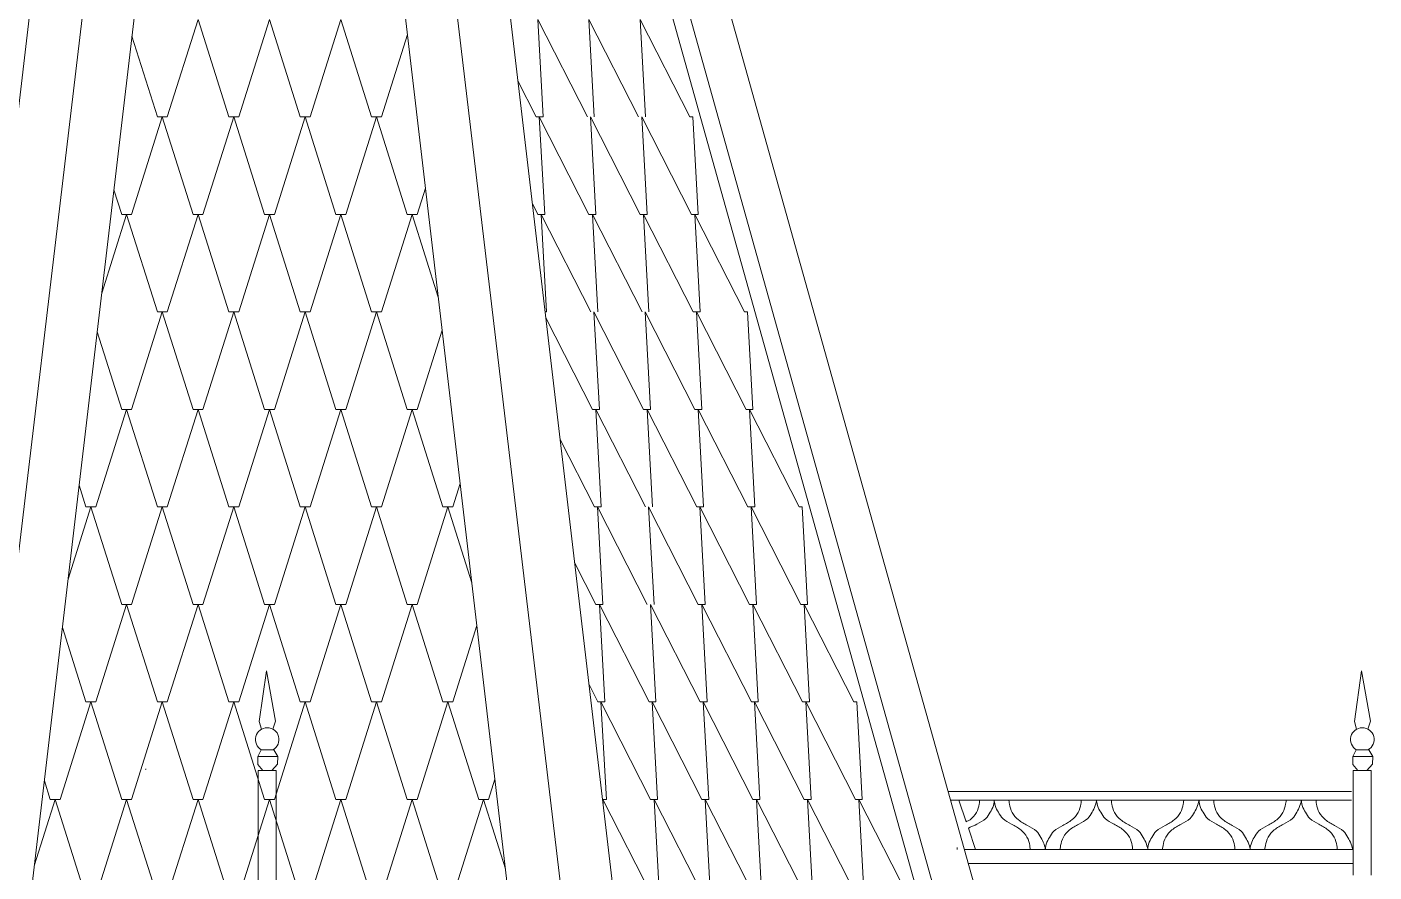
# Model space of a CAD drawing. Header units: millimetres. Extents: x 2399 to 111977, y 1313 to 59551.
# Drawn here: x 72743 to 75545, y 49552 to 51308 of the extents above; entities that cross this region are included whole.
import ezdxf

# ---------------------------------------------------------------- set-up
doc = ezdxf.new("R2010")
doc.units = ezdxf.units.MM
doc.layers.add('hatch1', color=7, linetype='Continuous', lineweight=20, true_color=0x6a6a6a)
doc.layers.add('main line', color=7, linetype='Continuous', lineweight=13)

msp = doc.modelspace()

# ---------------------------------------------------------------- linework, layer by layer
at = {"layer": 'hatch1', "color": 251, "linetype": 'Continuous', "lineweight": 20, "true_color": 0x6a6a6a}
for p, q in [((73099.0567, 51323.7863), (73035.1085, 51121.1367)), ((73099.0567, 51323.7863), (73163.0048, 51121.1367)), ((73247.5443, 51323.7863), (73183.5961, 51121.1367)), ((73247.5443, 51323.7863), (73311.4924, 51121.1367)), ((73396.0318, 51323.7863), (73332.0837, 51121.1367)), ((73396.0318, 51323.7863), (73459.98, 51121.1367)), ((73908.8932, 51121.1367), (73805.5955, 51323.7863)), ((73805.5955, 51323.7863), (73816.7723, 51121.1367)), ((74015.3325, 51121.1367), (73912.0348, 51323.7863)), ((73912.0348, 51323.7863), (73923.2116, 51121.1367)), ((74018.4741, 51323.7863), (74029.651, 51121.1367)), ((74121.7718, 51121.1367), (74018.4741, 51323.7863)), ((72961.6702, 51288.6074), (73014.5172, 51121.1367)), ((73534.5806, 51292.2906), (73480.5713, 51121.1367)), ((73802.4538, 51121.1367), (73764.2096, 51196.1643)), ((73024.8129, 51121.1367), (72960.8647, 50918.487)), ((73014.5172, 51121.1367), (73035.1085, 51121.1367)), ((73024.8129, 51121.1367), (73088.761, 50918.487)), ((73173.3005, 51121.1367), (73109.3523, 50918.487)), ((73163.0048, 51121.1367), (73183.5961, 51121.1367)), ((73173.3005, 51121.1367), (73237.2486, 50918.487)), ((73321.7881, 51121.1367), (73257.8399, 50918.487)), ((73311.4924, 51121.1367), (73332.0837, 51121.1367)), ((73321.7881, 51121.1367), (73385.7362, 50918.487)), ((73470.2756, 51121.1367), (73406.3275, 50918.487)), ((73459.98, 51121.1367), (73480.5713, 51121.1367)), ((73470.2756, 51121.1367), (73534.2238, 50918.487)), ((73802.4538, 51121.1367), (73816.7723, 51121.1367)), ((73912.13, 50918.487), (73808.8323, 51121.1367)), ((73808.8323, 51121.1367), (73820.0091, 50918.487)), ((74018.5693, 50918.487), (73915.2716, 51121.1367)), ((73915.2716, 51121.1367), (73926.4485, 50918.487)), ((74125.0086, 50918.487), (74021.711, 51121.1367)), ((74021.711, 51121.1367), (74032.8878, 50918.487)), ((74121.7718, 51121.1367), (74128.1503, 51121.1367)), ((74128.1503, 51121.1367), (74139.3271, 50918.487)), ((72924.1436, 50969.6019), (72940.2734, 50918.487)), ((73572.1072, 50973.2851), (73554.8151, 50918.487)), ((73805.6906, 50918.487), (73794.3313, 50940.7717)), ((72950.5691, 50918.487), (72898.8508, 50754.5934)), ((72940.2734, 50918.487), (72960.8647, 50918.487)), ((72950.5691, 50918.487), (73014.5172, 50715.8373)), ((73099.0567, 50918.487), (73035.1085, 50715.8373)), ((73088.761, 50918.487), (73109.3523, 50918.487)), ((73099.0567, 50918.487), (73163.0048, 50715.8373)), ((73247.5443, 50918.487), (73183.5961, 50715.8373)), ((73237.2486, 50918.487), (73257.8399, 50918.487)), ((73247.5443, 50918.487), (73311.4924, 50715.8373)), ((73396.0318, 50918.487), (73332.0837, 50715.8373)), ((73385.7362, 50918.487), (73406.3275, 50918.487)), ((73396.0318, 50918.487), (73459.98, 50715.8373)), ((73544.5194, 50918.487), (73480.5713, 50715.8373)), ((73534.2238, 50918.487), (73554.8151, 50918.487)), ((73544.5194, 50918.487), (73598.7816, 50746.5319)), ((73805.6906, 50918.487), (73820.0091, 50918.487)), ((73916.1476, 50715.8373), (73812.8499, 50918.487)), ((73812.8499, 50918.487), (73824.0267, 50715.8373)), ((73912.13, 50918.487), (73926.4485, 50918.487)), ((74022.5869, 50715.8373), (73919.2892, 50918.487)), ((73919.2892, 50918.487), (73930.4661, 50715.8373)), ((74018.5693, 50918.487), (74032.8878, 50918.487)), ((74129.0262, 50715.8373), (74025.7286, 50918.487)), ((74025.7286, 50918.487), (74036.9054, 50715.8373)), ((74125.0086, 50918.487), (74139.3271, 50918.487)), ((74132.1679, 50918.487), (74143.3447, 50715.8373)), ((74235.4656, 50715.8373), (74132.1679, 50918.487)), ((73024.8129, 50715.8373), (72960.8647, 50513.1876)), ((73014.5172, 50715.8373), (73035.1085, 50715.8373)), ((73024.8129, 50715.8373), (73088.761, 50513.1876)), ((73173.3005, 50715.8373), (73109.3523, 50513.1876)), ((73163.0048, 50715.8373), (73183.5961, 50715.8373)), ((73173.3005, 50715.8373), (73237.2486, 50513.1876)), ((73321.7881, 50715.8373), (73257.8399, 50513.1876)), ((73311.4924, 50715.8373), (73332.0837, 50715.8373)), ((73321.7881, 50715.8373), (73385.7362, 50513.1876)), ((73470.2756, 50715.8373), (73406.3275, 50513.1876)), ((73459.98, 50715.8373), (73480.5713, 50715.8373)), ((73470.2756, 50715.8373), (73534.2238, 50513.1876)), ((73820.8608, 50715.8373), (73824.0267, 50715.8373)), ((74025.8237, 50513.1876), (73922.526, 50715.8373)), ((73922.526, 50715.8373), (73933.7029, 50513.1876)), ((74132.2631, 50513.1876), (74028.9654, 50715.8373)), ((74028.9654, 50715.8373), (74040.1422, 50513.1876)), ((74129.0262, 50715.8373), (74143.3447, 50715.8373)), ((74238.7024, 50513.1876), (74135.4047, 50715.8373)), ((74135.4047, 50715.8373), (74146.5816, 50513.1876)), ((74235.4656, 50715.8373), (74241.844, 50715.8373)), ((74241.844, 50715.8373), (74253.0209, 50513.1876)), ((73919.3844, 50513.1876), (73822.2979, 50703.6521)), ((72889.4129, 50674.3631), (72940.2734, 50513.1876)), ((73606.8379, 50678.0464), (73554.8151, 50513.1876)), ((72950.5691, 50513.1876), (72886.621, 50310.5379)), ((72940.2734, 50513.1876), (72960.8647, 50513.1876)), ((72950.5691, 50513.1876), (73014.5172, 50310.5379)), ((73099.0567, 50513.1876), (73035.1085, 50310.5379)), ((73088.761, 50513.1876), (73109.3523, 50513.1876)), ((73099.0567, 50513.1876), (73163.0048, 50310.5379)), ((73247.5443, 50513.1876), (73183.5961, 50310.5379)), ((73237.2486, 50513.1876), (73257.8399, 50513.1876)), ((73247.5443, 50513.1876), (73311.4924, 50310.5379)), ((73396.0318, 50513.1876), (73332.0837, 50310.5379)), ((73385.7362, 50513.1876), (73406.3275, 50513.1876)), ((73396.0318, 50513.1876), (73459.98, 50310.5379)), ((73544.5194, 50513.1876), (73480.5713, 50310.5379)), ((73534.2238, 50513.1876), (73554.8151, 50513.1876)), ((73544.5194, 50513.1876), (73608.4676, 50310.5379)), ((73919.3844, 50513.1876), (73933.7029, 50513.1876)), ((74029.8413, 50310.5379), (73926.5436, 50513.1876)), ((73926.5436, 50513.1876), (73937.7205, 50310.5379)), ((74025.8237, 50513.1876), (74040.1422, 50513.1876)), ((74136.2807, 50310.5379), (74032.983, 50513.1876)), ((74032.983, 50513.1876), (74044.1598, 50310.5379)), ((74132.2631, 50513.1876), (74146.5816, 50513.1876)), ((74242.72, 50310.5379), (74139.4223, 50513.1876)), ((74139.4223, 50513.1876), (74150.5992, 50310.5379)), ((74238.7024, 50513.1876), (74253.0209, 50513.1876)), ((74245.8616, 50513.1876), (74257.0385, 50310.5379)), ((74349.1593, 50310.5379), (74245.8616, 50513.1876)), ((73923.402, 50310.5379), (73852.1846, 50450.2523)), ((72851.8863, 50355.3577), (72866.0296, 50310.5379)), ((73644.3645, 50359.0409), (73629.0589, 50310.5379)), ((72876.3253, 50310.5379), (72828.9549, 50160.4224)), ((72866.0296, 50310.5379), (72886.621, 50310.5379)), ((72876.3253, 50310.5379), (72940.2734, 50107.8882)), ((73024.8129, 50310.5379), (72960.8647, 50107.8882)), ((73014.5172, 50310.5379), (73035.1085, 50310.5379)), ((73024.8129, 50310.5379), (73088.761, 50107.8882)), ((73173.3005, 50310.5379), (73109.3523, 50107.8882)), ((73163.0048, 50310.5379), (73183.5961, 50310.5379)), ((73173.3005, 50310.5379), (73237.2486, 50107.8882)), ((73321.7881, 50310.5379), (73257.8399, 50107.8882)), ((73311.4924, 50310.5379), (73332.0837, 50310.5379)), ((73321.7881, 50310.5379), (73385.7362, 50107.8882)), ((73470.2756, 50310.5379), (73406.3275, 50107.8882)), ((73459.98, 50310.5379), (73480.5713, 50310.5379)), ((73470.2756, 50310.5379), (73534.2238, 50107.8882)), ((73618.7632, 50310.5379), (73554.8151, 50107.8882)), ((73608.4676, 50310.5379), (73629.0589, 50310.5379)), ((73618.7632, 50310.5379), (73668.6775, 50152.361)), ((73923.402, 50310.5379), (73937.7205, 50310.5379)), ((74033.0781, 50107.8882), (73929.7804, 50310.5379)), ((73929.7804, 50310.5379), (73940.9573, 50107.8882)), ((74139.5175, 50107.8882), (74036.2198, 50310.5379)), ((74036.2198, 50310.5379), (74047.3966, 50107.8882)), ((74136.2807, 50310.5379), (74150.5992, 50310.5379)), ((74245.9568, 50107.8882), (74142.6591, 50310.5379)), ((74142.6591, 50310.5379), (74153.836, 50107.8882)), ((74242.72, 50310.5379), (74257.0385, 50310.5379)), ((74352.3962, 50107.8882), (74249.0985, 50310.5379)), ((74249.0985, 50310.5379), (74260.2753, 50107.8882)), ((74349.1593, 50310.5379), (74355.5378, 50310.5379)), ((74355.5378, 50310.5379), (74366.7146, 50107.8882)), ((73926.6388, 50107.8882), (73882.3064, 50194.8596)), ((72950.5691, 50107.8882), (72886.621, 49905.2385)), ((72940.2734, 50107.8882), (72960.8647, 50107.8882)), ((72950.5691, 50107.8882), (73014.5172, 49905.2385)), ((73099.0567, 50107.8882), (73035.1085, 49905.2385)), ((73088.761, 50107.8882), (73109.3523, 50107.8882)), ((73099.0567, 50107.8882), (73163.0048, 49905.2385)), ((73247.5443, 50107.8882), (73183.5961, 49905.2385)), ((73237.2486, 50107.8882), (73257.8399, 50107.8882)), ((73247.5443, 50107.8882), (73311.4924, 49905.2385)), ((73396.0318, 50107.8882), (73332.0837, 49905.2385)), ((73385.7362, 50107.8882), (73406.3275, 50107.8882)), ((73396.0318, 50107.8882), (73459.98, 49905.2385)), ((73544.5194, 50107.8882), (73480.5713, 49905.2385)), ((73534.2238, 50107.8882), (73554.8151, 50107.8882)), ((73544.5194, 50107.8882), (73608.4676, 49905.2385)), ((73926.6388, 50107.8882), (73940.9573, 50107.8882)), ((74037.0957, 49905.2385), (73933.798, 50107.8882)), ((73933.798, 50107.8882), (73944.9749, 49905.2385)), ((74143.5351, 49905.2385), (74040.2374, 50107.8882)), ((74040.2374, 50107.8882), (74051.4142, 49905.2385)), ((74139.5175, 50107.8882), (74153.836, 50107.8882)), ((74249.9744, 49905.2385), (74146.6767, 50107.8882)), ((74146.6767, 50107.8882), (74157.8536, 49905.2385)), ((74245.9568, 50107.8882), (74260.2753, 50107.8882)), ((74356.4138, 49905.2385), (74253.1161, 50107.8882)), ((74253.1161, 50107.8882), (74264.2929, 49905.2385)), ((74352.3962, 50107.8882), (74366.7146, 50107.8882)), ((74359.5554, 50107.8882), (74370.7322, 49905.2385)), ((74462.8531, 49905.2385), (74359.5554, 50107.8882)), ((72817.1556, 50060.1189), (72866.0296, 49905.2385)), ((73679.0952, 50063.8022), (73629.0589, 49905.2385)), ((73930.6564, 49905.2385), (73912.1931, 49941.4598)), ((72876.3253, 49905.2385), (72812.3772, 49702.5888)), ((72866.0296, 49905.2385), (72886.621, 49905.2385)), ((72876.3253, 49905.2385), (72940.2734, 49702.5888)), ((73024.8129, 49905.2385), (72960.8647, 49702.5888)), ((73014.5172, 49905.2385), (73035.1085, 49905.2385)), ((73024.8129, 49905.2385), (73088.761, 49702.5888)), ((73173.3005, 49905.2385), (73109.3523, 49702.5888)), ((73163.0048, 49905.2385), (73183.5961, 49905.2385)), ((73173.3005, 49905.2385), (73237.2486, 49702.5888)), ((73321.7881, 49905.2385), (73257.8399, 49702.5888)), ((73311.4924, 49905.2385), (73332.0837, 49905.2385)), ((73321.7881, 49905.2385), (73385.7362, 49702.5888)), ((73470.2756, 49905.2385), (73406.3275, 49702.5888)), ((73459.98, 49905.2385), (73480.5713, 49905.2385)), ((73470.2756, 49905.2385), (73534.2238, 49702.5888)), ((73618.7632, 49905.2385), (73554.8151, 49702.5888)), ((73608.4676, 49905.2385), (73629.0589, 49905.2385)), ((73618.7632, 49905.2385), (73682.7114, 49702.5888)), ((73930.6564, 49905.2385), (73944.9749, 49905.2385)), ((74040.3326, 49702.5888), (73937.0349, 49905.2385)), ((73937.0349, 49905.2385), (73948.2117, 49702.5888)), ((74037.0957, 49905.2385), (74051.4142, 49905.2385)), ((74146.7719, 49702.5888), (74043.4742, 49905.2385)), ((74043.4742, 49905.2385), (74054.651, 49702.5888)), ((74143.5351, 49905.2385), (74157.8536, 49905.2385)), ((74253.2112, 49702.5888), (74149.9135, 49905.2385)), ((74149.9135, 49905.2385), (74161.0904, 49702.5888)), ((74249.9744, 49905.2385), (74264.2929, 49905.2385)), ((74359.6506, 49702.5888), (74256.3529, 49905.2385)), ((74256.3529, 49905.2385), (74267.5297, 49702.5888)), ((74356.4138, 49905.2385), (74370.7322, 49905.2385)), ((74466.0899, 49702.5888), (74362.7922, 49905.2385)), ((74362.7922, 49905.2385), (74373.9691, 49702.5888)), ((74462.8531, 49905.2385), (74469.2316, 49905.2385)), ((74469.2316, 49905.2385), (74480.4084, 49702.5888)), ((72779.629, 49741.1135), (72791.7858, 49702.5888)), ((73716.6218, 49744.7967), (73703.3027, 49702.5888)), ((72802.0815, 49702.5888), (72759.0589, 49566.2515)), ((72791.7858, 49702.5888), (72812.3772, 49702.5888)), ((72802.0815, 49702.5888), (72866.0296, 49499.9391)), ((72950.5691, 49702.5888), (72886.621, 49499.9391)), ((72940.2734, 49702.5888), (72960.8647, 49702.5888)), ((72950.5691, 49702.5888), (73014.5172, 49499.9391)), ((73099.0567, 49702.5888), (73035.1085, 49499.9391)), ((73088.761, 49702.5888), (73109.3523, 49702.5888)), ((73099.0567, 49702.5888), (73163.0048, 49499.9391)), ((73247.5443, 49702.5888), (73183.5961, 49499.9391)), ((73237.2486, 49702.5888), (73257.8399, 49702.5888)), ((73247.5443, 49702.5888), (73311.4924, 49499.9391)), ((73396.0318, 49702.5888), (73332.0837, 49499.9391)), ((73385.7362, 49702.5888), (73406.3275, 49702.5888)), ((73396.0318, 49702.5888), (73459.98, 49499.9391)), ((73544.5194, 49702.5888), (73480.5713, 49499.9391)), ((73534.2238, 49702.5888), (73554.8151, 49702.5888)), ((73544.5194, 49702.5888), (73608.4676, 49499.9391)), ((73693.007, 49702.5888), (73629.0589, 49499.9391)), ((73682.7114, 49702.5888), (73703.3027, 49702.5888)), ((73693.007, 49702.5888), (73738.5735, 49558.19)), ((73940.3663, 49702.5888), (73948.2117, 49702.5888)), ((74044.3502, 49499.9391), (73941.0525, 49702.5888)), ((73941.0525, 49702.5888), (73941.6552, 49691.6606)), ((74040.3326, 49702.5888), (74054.651, 49702.5888)), ((74150.7895, 49499.9391), (74047.4918, 49702.5888)), ((74047.4918, 49702.5888), (74058.6686, 49499.9391)), ((74146.7719, 49702.5888), (74161.0904, 49702.5888)), ((74257.2288, 49499.9391), (74153.9311, 49702.5888)), ((74153.9311, 49702.5888), (74165.108, 49499.9391)), ((74253.2112, 49702.5888), (74267.5297, 49702.5888)), ((74363.6682, 49499.9391), (74260.3705, 49702.5888)), ((74260.3705, 49702.5888), (74271.5473, 49499.9391)), ((74359.6506, 49702.5888), (74373.9691, 49702.5888)), ((74470.1075, 49499.9391), (74366.8098, 49702.5888)), ((74366.8098, 49702.5888), (74377.9867, 49499.9391)), ((74466.0899, 49702.5888), (74480.4084, 49702.5888)), ((74473.2492, 49702.5888), (74484.426, 49499.9391)), ((74576.5468, 49499.9391), (74473.2492, 49702.5888))]:
    msp.add_line(p, q, dxfattribs=at)
at = {"layer": 'main line', "color": 7, "linetype": 'Continuous', "lineweight": 13}
for p, q in [((72276.0407, 47326.2105), (72885.0001, 52489.3792)), ((72383.5604, 47335.9782), (72995.9855, 52488.5781)), ((72578.038, 48027.4307), (73102.7394, 52487.8076)), ((73916.6571, 48044.3383), (73393.9446, 52487.8076)), ((74113.1237, 47335.9782), (73500.6986, 52488.5781)), ((74220.6434, 47326.2105), (73611.684, 52489.3792)), ((75213.6637, 47298.8652), (73760.1627, 52490.6757)), ((75250.9039, 47299.3835), (73797.2224, 52490.6757)), ((75331.7537, 47317.2972), (73882.5221, 52490.6757)), ((73241.4229, 49969.9206), (73226.4928, 49864.262)), ((73260.1811, 49865.0276), (73241.4229, 49969.9206)), ((75518.8467, 49969.9206), (75503.9167, 49864.262)), ((75537.605, 49865.0276), (75518.8467, 49969.9206)), ((73226.4928, 49864.262), (73230.7286, 49848.3193)), ((73254.8028, 49848.5323), (73260.1811, 49865.0276)), ((75503.9167, 49864.262), (75508.1525, 49848.3193)), ((75532.2266, 49848.5323), (75537.605, 49865.0276)), ((73230.3211, 49805.6903), (73223.4303, 49791.526)), ((73265.1578, 49791.526), (73223.4303, 49791.526)), ((73223.4303, 49791.526), (73223.4303, 49775.0646)), ((73256.7357, 49805.6903), (73230.3211, 49805.6903)), ((73265.1578, 49791.526), (73256.7357, 49805.6903)), ((73264.0093, 49775.8303), (73265.1578, 49791.526)), ((75507.7449, 49805.6903), (75500.8541, 49791.526)), ((75542.5816, 49791.526), (75500.8541, 49791.526)), ((75500.8541, 49791.526), (75500.8541, 49775.0646)), ((75534.1596, 49805.6903), (75507.7449, 49805.6903)), ((75542.5816, 49791.526), (75534.1596, 49805.6903)), ((75541.4332, 49775.8303), (75542.5816, 49791.526)), ((73223.4303, 49775.0646), (73233.7664, 49762.3248)), ((73223.8569, 49762.3248), (73261.4029, 49762.3248)), ((73223.8569, 49504.4019), (73223.8569, 49762.3248)), ((73252.5247, 49762.3248), (73264.0093, 49775.8303)), ((73261.4029, 49762.3248), (73261.4029, 49504.9327)), ((75500.8541, 49775.0646), (75511.1903, 49762.3248)), ((75501.2808, 49762.3248), (75538.8268, 49762.3248)), ((75501.2808, 49544.9284), (75501.2808, 49762.3248)), ((75529.9485, 49762.3248), (75541.4332, 49775.8303)), ((75538.8268, 49762.3248), (75538.8268, 49544.9284)), ((75497.7392, 49719.3066), (74658.8727, 49719.3066)), ((75498.0563, 49700.7577), (74664.0689, 49700.7577)), ((75498.0563, 49700.7577), (74664.0689, 49700.7577)), ((75498.0563, 49700.7577), (74664.0689, 49700.7577)), ((75498.0563, 49700.7577), (74664.0689, 49700.7577)), ((75498.0563, 49700.7577), (74664.0689, 49700.7577)), ((75498.0563, 49700.7577), (74664.0689, 49700.7577)), ((75498.0563, 49700.7577), (74664.0689, 49700.7577)), ((75498.0563, 49700.7577), (74664.0689, 49700.7577)), ((75498.0563, 49700.7577), (74664.0689, 49700.7577)), ((75498.0563, 49700.7577), (74664.0689, 49700.7577)), ((75498.0563, 49700.7577), (74664.0689, 49700.7577)), ((75498.0563, 49700.7577), (74664.0689, 49700.7577)), ((74681.1596, 49700.7577), (74696.4428, 49656.2532)), ((75498.0563, 49700.7577), (74998.4557, 49700.7577)), ((75498.0563, 49700.7577), (75211.3541, 49700.7577)), ((75498.0563, 49700.7577), (75424.2525, 49700.7577)), ((74701.1881, 49642.4349), (74716.2502, 49598.5743)), ((75499.803, 49598.5743), (74692.6938, 49598.5743)), ((75499.803, 49598.5743), (74692.6938, 49598.5743)), ((75499.803, 49598.5743), (74692.6938, 49598.5743)), ((75499.803, 49598.5743), (74692.6938, 49598.5743)), ((75499.803, 49598.5743), (74692.6938, 49598.5743)), ((75499.803, 49598.5743), (74692.6938, 49598.5743)), ((75499.803, 49598.5743), (74892.0876, 49598.5743)), ((75499.803, 49598.5743), (75104.986, 49598.5743)), ((75500.298, 49569.6146), (74700.8063, 49569.6146)), ((75500.298, 49569.6146), (74700.8063, 49569.6146))]:
    msp.add_line(p, q, dxfattribs=at)
at = {"layer": 'main line', "color": 7, "linetype": 'Continuous', "lineweight": 13, "flags": 128}
msp.add_lwpolyline([(72990.7245, 49765.9837, -0.017938026), (72990.085, 49764.9724)], format="xyb", dxfattribs=at)
msp.add_lwpolyline([(72990.7245, 49765.9837, -0.017938026), (72990.085, 49764.9724)], format="xyb", dxfattribs=at)
msp.add_lwpolyline([(72990.7245, 49765.9837, -0.017938026), (72990.085, 49764.9724)], format="xyb", dxfattribs=at)
msp.add_lwpolyline([(72990.7245, 49765.9837, -0.017938026), (72990.085, 49764.9724)], format="xyb", dxfattribs=at)
msp.add_lwpolyline([(72990.7245, 49765.9837, -0.017938026), (72990.085, 49764.9724)], format="xyb", dxfattribs=at)
msp.add_lwpolyline([(72990.7245, 49765.9837, -0.017938026), (72990.085, 49764.9724)], format="xyb", dxfattribs=at)
at = {"layer": 'main line', "color": 7, "linetype": 'Continuous', "lineweight": 13}
for centre in [(73242.9542, 49827.1283), (75520.378, 49827.1283)]:
    msp.add_arc(centre, 24.4646, 298.8026305, 241.1973695, dxfattribs=at)
for points, knots in [([(74696.4428, 49656.2532), (74697.3425, 49656.9091), (74704.0106, 49659.5708), (74704.8794, 49660.2696), (74710.0204, 49664.4047), (74714.6034, 49669.2309), (74717.7403, 49675.0359), (74724.109, 49686.8212), (74724.409, 49700.7577), (74724.409, 49700.7577)], [0, 0, 0, 0, 1, 1, 1, 2, 2, 2, 3, 3, 3, 3]), ([(74861.3513, 49599.4839), (74861.3513, 49599.4839), (74860.2893, 49604.7568), (74858.436, 49609.7785), (74856.6635, 49614.5813), (74854.2781, 49619.126), (74851.7674, 49623.5921), (74849.1809, 49628.193), (74846.4696, 49632.7536), (74842.7171, 49636.453), (74837.4556, 49641.6403), (74830.6703, 49644.8586), (74824.1402, 49648.3613), (74817.5294, 49651.9073), (74810.9311, 49655.5689), (74805.0869, 49660.2696), (74799.946, 49664.4047), (74795.363, 49669.2309), (74792.226, 49675.0359), (74785.8573, 49686.8212), (74785.5574, 49700.7577), (74785.5574, 49700.7577)], [0, 0, 0, 0, 1, 1, 1, 2, 2, 2, 3, 3, 3, 4, 4, 4, 5, 5, 5, 6, 6, 6, 7, 7, 7, 7]), ([(74861.3513, 49599.4839), (74861.3513, 49599.4839), (74861.6439, 49604.7762), (74863.1993, 49609.7785), (74864.7213, 49614.6731), (74867.2969, 49619.1473), (74869.868, 49623.5921), (74872.5103, 49628.16), (74875.1777, 49632.7443), (74878.9183, 49636.453), (74884.165, 49641.6552), (74890.9651, 49644.8586), (74897.4952, 49648.3613), (74904.106, 49651.9073), (74910.7043, 49655.5689), (74916.5484, 49660.2696), (74921.6894, 49664.4047), (74926.2724, 49669.2309), (74929.4093, 49675.0359), (74935.778, 49686.8212), (74936.078, 49700.7577), (74936.078, 49700.7577)], [0, 0, 0, 0, 1, 1, 1, 2, 2, 2, 3, 3, 3, 4, 4, 4, 5, 5, 5, 6, 6, 6, 7, 7, 7, 7]), ([(75074.2497, 49599.4839), (75074.2497, 49599.4839), (75073.1877, 49604.7568), (75071.3344, 49609.7785), (75069.5619, 49614.5813), (75067.1765, 49619.126), (75064.6658, 49623.5921), (75062.0793, 49628.193), (75059.3679, 49632.7536), (75055.6155, 49636.453), (75050.354, 49641.6403), (75043.5687, 49644.8586), (75037.0386, 49648.3613), (75030.4277, 49651.9073), (75023.8294, 49655.5689), (75017.9853, 49660.2696), (75012.8443, 49664.4047), (75008.2613, 49669.2309), (75005.1244, 49675.0359), (74998.7557, 49686.8212), (74998.4557, 49700.7577), (74998.4557, 49700.7577)], [0, 0, 0, 0, 1, 1, 1, 2, 2, 2, 3, 3, 3, 4, 4, 4, 5, 5, 5, 6, 6, 6, 7, 7, 7, 7]), ([(75074.2497, 49599.4839), (75074.2497, 49599.4839), (75074.5422, 49604.7762), (75076.0977, 49609.7785), (75077.6197, 49614.6731), (75080.1953, 49619.1473), (75082.7663, 49623.5921), (75085.4086, 49628.16), (75088.0761, 49632.7443), (75091.8166, 49636.453), (75097.0634, 49641.6552), (75103.8635, 49644.8586), (75110.3936, 49648.3613), (75117.0044, 49651.9073), (75123.6027, 49655.5689), (75129.4468, 49660.2696), (75134.5878, 49664.4047), (75139.1708, 49669.2309), (75142.3077, 49675.0359), (75148.6764, 49686.8212), (75148.9764, 49700.7577), (75148.9764, 49700.7577)], [0, 0, 0, 0, 1, 1, 1, 2, 2, 2, 3, 3, 3, 4, 4, 4, 5, 5, 5, 6, 6, 6, 7, 7, 7, 7]), ([(75287.1481, 49599.4839), (75287.1481, 49599.4839), (75286.0861, 49604.7568), (75284.2328, 49609.7785), (75282.4603, 49614.5813), (75280.0748, 49619.126), (75277.5641, 49623.5921), (75274.9777, 49628.193), (75272.2663, 49632.7536), (75268.5139, 49636.453), (75263.2523, 49641.6403), (75256.467, 49644.8586), (75249.9369, 49648.3613), (75243.3261, 49651.9073), (75236.7278, 49655.5689), (75230.8837, 49660.2696), (75225.7427, 49664.4047), (75221.1597, 49669.2309), (75218.0228, 49675.0359), (75211.6541, 49686.8212), (75211.3541, 49700.7577), (75211.3541, 49700.7577)], [0, 0, 0, 0, 1, 1, 1, 2, 2, 2, 3, 3, 3, 4, 4, 4, 5, 5, 5, 6, 6, 6, 7, 7, 7, 7]), ([(75287.1481, 49599.4839), (75287.1481, 49599.4839), (75287.4406, 49604.7762), (75288.9961, 49609.7785), (75290.5181, 49614.6731), (75293.0937, 49619.1473), (75295.6647, 49623.5921), (75298.307, 49628.16), (75300.9745, 49632.7443), (75304.715, 49636.453), (75309.9618, 49641.6552), (75316.7618, 49644.8586), (75323.2919, 49648.3613), (75329.9027, 49651.9073), (75336.5011, 49655.5689), (75342.3452, 49660.2696), (75347.4862, 49664.4047), (75352.0692, 49669.2309), (75355.2061, 49675.0359), (75361.5748, 49686.8212), (75361.8748, 49700.7577), (75361.8748, 49700.7577)], [0, 0, 0, 0, 1, 1, 1, 2, 2, 2, 3, 3, 3, 4, 4, 4, 5, 5, 5, 6, 6, 6, 7, 7, 7, 7]), ([(75500.0464, 49599.4839), (75500.0464, 49599.4839), (75498.9845, 49604.7568), (75497.1312, 49609.7785), (75495.3587, 49614.5813), (75492.9732, 49619.126), (75490.4625, 49623.5921), (75487.8761, 49628.193), (75485.1647, 49632.7536), (75481.4122, 49636.453), (75476.1507, 49641.6403), (75469.3654, 49644.8586), (75462.8353, 49648.3613), (75456.2245, 49651.9073), (75449.6262, 49655.5689), (75443.7821, 49660.2696), (75438.6411, 49664.4047), (75434.0581, 49669.2309), (75430.9211, 49675.0359), (75424.5524, 49686.8212), (75424.2525, 49700.7577), (75424.2525, 49700.7577)], [0, 0, 0, 0, 1, 1, 1, 2, 2, 2, 3, 3, 3, 4, 4, 4, 5, 5, 5, 6, 6, 6, 7, 7, 7, 7]), ([(74754.9832, 49699.8482), (74754.9832, 49699.8482), (74754.6906, 49694.5558), (74753.1351, 49689.5536), (74751.6131, 49684.659), (74749.0375, 49680.1848), (74746.4665, 49675.74), (74743.8242, 49671.1721), (74741.1567, 49666.5878), (74737.4162, 49662.879), (74732.1694, 49657.6769), (74725.3694, 49654.4734), (74718.8393, 49650.9708), (74714.8474, 49648.8295), (74705.0076, 49644.8638), (74701.1881, 49642.4349)], [0, 0, 0, 0, 1, 1, 1, 2, 2, 2, 3, 3, 3, 4, 4, 4, 5, 5, 5, 5]), ([(74754.9832, 49699.8482), (74754.9832, 49699.8482), (74755.2757, 49694.5558), (74756.8312, 49689.5536), (74758.3532, 49684.659), (74760.9288, 49680.1848), (74763.4998, 49675.74), (74766.1421, 49671.1721), (74768.8096, 49666.5878), (74772.5501, 49662.879), (74777.7969, 49657.6769), (74784.5969, 49654.4734), (74791.127, 49650.9708), (74797.7379, 49647.4248), (74804.3362, 49643.7632), (74810.1803, 49639.0625), (74815.3213, 49634.9274), (74819.9043, 49630.1012), (74823.0412, 49624.2962), (74829.4099, 49612.5109), (74829.7099, 49598.5743), (74829.7099, 49598.5743)], [0, 0, 0, 0, 1, 1, 1, 2, 2, 2, 3, 3, 3, 4, 4, 4, 5, 5, 5, 6, 6, 6, 7, 7, 7, 7]), ([(74967.8815, 49699.8482), (74967.8815, 49699.8482), (74966.8196, 49694.5753), (74964.9663, 49689.5536), (74963.1938, 49684.7508), (74960.8083, 49680.2061), (74958.2976, 49675.74), (74955.7112, 49671.1391), (74952.9998, 49666.5785), (74949.2473, 49662.879), (74943.9858, 49657.6918), (74937.2005, 49654.4734), (74930.6704, 49650.9708), (74924.0596, 49647.4248), (74917.4613, 49643.7632), (74911.6172, 49639.0625), (74906.4762, 49634.9274), (74901.8932, 49630.1012), (74898.7563, 49624.2962), (74892.3876, 49612.5109), (74892.0876, 49598.5743), (74892.0876, 49598.5743)], [0, 0, 0, 0, 1, 1, 1, 2, 2, 2, 3, 3, 3, 4, 4, 4, 5, 5, 5, 6, 6, 6, 7, 7, 7, 7]), ([(74967.8815, 49699.8482), (74967.8815, 49699.8482), (74968.1741, 49694.5558), (74969.7296, 49689.5536), (74971.2516, 49684.659), (74973.8272, 49680.1848), (74976.3982, 49675.74), (74979.0405, 49671.1721), (74981.708, 49666.5878), (74985.4485, 49662.879), (74990.6953, 49657.6769), (74997.4953, 49654.4734), (75004.0254, 49650.9708), (75010.6362, 49647.4248), (75017.2345, 49643.7632), (75023.0787, 49639.0625), (75028.2197, 49634.9274), (75032.8026, 49630.1012), (75035.9396, 49624.2962), (75042.3083, 49612.5109), (75042.6082, 49598.5743), (75042.6082, 49598.5743)], [0, 0, 0, 0, 1, 1, 1, 2, 2, 2, 3, 3, 3, 4, 4, 4, 5, 5, 5, 6, 6, 6, 7, 7, 7, 7]), ([(75180.7799, 49699.8482), (75180.7799, 49699.8482), (75179.718, 49694.5753), (75177.8647, 49689.5536), (75176.0921, 49684.7508), (75173.7067, 49680.2061), (75171.196, 49675.74), (75168.6095, 49671.1391), (75165.8982, 49666.5785), (75162.1457, 49662.879), (75156.8842, 49657.6918), (75150.0989, 49654.4734), (75143.5688, 49650.9708), (75136.958, 49647.4248), (75130.3597, 49643.7632), (75124.5156, 49639.0625), (75119.3746, 49634.9274), (75114.7916, 49630.1012), (75111.6546, 49624.2962), (75105.2859, 49612.5109), (75104.986, 49598.5743), (75104.986, 49598.5743)], [0, 0, 0, 0, 1, 1, 1, 2, 2, 2, 3, 3, 3, 4, 4, 4, 5, 5, 5, 6, 6, 6, 7, 7, 7, 7]), ([(75180.7799, 49699.8482), (75180.7799, 49699.8482), (75181.0725, 49694.5558), (75182.628, 49689.5536), (75184.1499, 49684.659), (75186.7255, 49680.1848), (75189.2966, 49675.74), (75191.9389, 49671.1721), (75194.6063, 49666.5878), (75198.3469, 49662.879), (75203.5937, 49657.6769), (75210.3937, 49654.4734), (75216.9238, 49650.9708), (75223.5346, 49647.4248), (75230.1329, 49643.7632), (75235.977, 49639.0625), (75241.118, 49634.9274), (75245.701, 49630.1012), (75248.838, 49624.2962), (75255.2067, 49612.5109), (75255.5066, 49598.5743), (75255.5066, 49598.5743)], [0, 0, 0, 0, 1, 1, 1, 2, 2, 2, 3, 3, 3, 4, 4, 4, 5, 5, 5, 6, 6, 6, 7, 7, 7, 7]), ([(75393.6783, 49699.8482), (75393.6783, 49699.8482), (75392.6163, 49694.5753), (75390.763, 49689.5536), (75388.9905, 49684.7508), (75386.6051, 49680.2061), (75384.0944, 49675.74), (75381.5079, 49671.1391), (75378.7966, 49666.5785), (75375.0441, 49662.879), (75369.7826, 49657.6918), (75362.9973, 49654.4734), (75356.4672, 49650.9708), (75349.8564, 49647.4248), (75343.2581, 49643.7632), (75337.414, 49639.0625), (75332.273, 49634.9274), (75327.69, 49630.1012), (75324.553, 49624.2962), (75318.1843, 49612.5109), (75317.8844, 49598.5743), (75317.8844, 49598.5743)], [0, 0, 0, 0, 1, 1, 1, 2, 2, 2, 3, 3, 3, 4, 4, 4, 5, 5, 5, 6, 6, 6, 7, 7, 7, 7]), ([(75393.6783, 49699.8482), (75393.6783, 49699.8482), (75393.9709, 49694.5558), (75395.5264, 49689.5536), (75397.0483, 49684.659), (75399.6239, 49680.1848), (75402.195, 49675.74), (75404.8373, 49671.1721), (75407.5047, 49666.5878), (75411.2453, 49662.879), (75416.492, 49657.6769), (75423.2921, 49654.4734), (75429.8222, 49650.9708), (75436.433, 49647.4248), (75443.0313, 49643.7632), (75448.8754, 49639.0625), (75454.0164, 49634.9274), (75458.5994, 49630.1012), (75461.7364, 49624.2962), (75468.1051, 49612.5109), (75468.405, 49598.5743), (75468.405, 49598.5743)], [0, 0, 0, 0, 1, 1, 1, 2, 2, 2, 3, 3, 3, 4, 4, 4, 5, 5, 5, 6, 6, 6, 7, 7, 7, 7])]:
    msp.add_open_spline(points, degree=3, knots=knots, dxfattribs=at)
msp.add_open_spline([(74677.8094, 49602.2775), (74677.5639, 49599.9806), (74677.5337, 49598.5743), (74677.5337, 49598.5743)], degree=3, dxfattribs=at)

doc.saveas('drawing.dxf')
